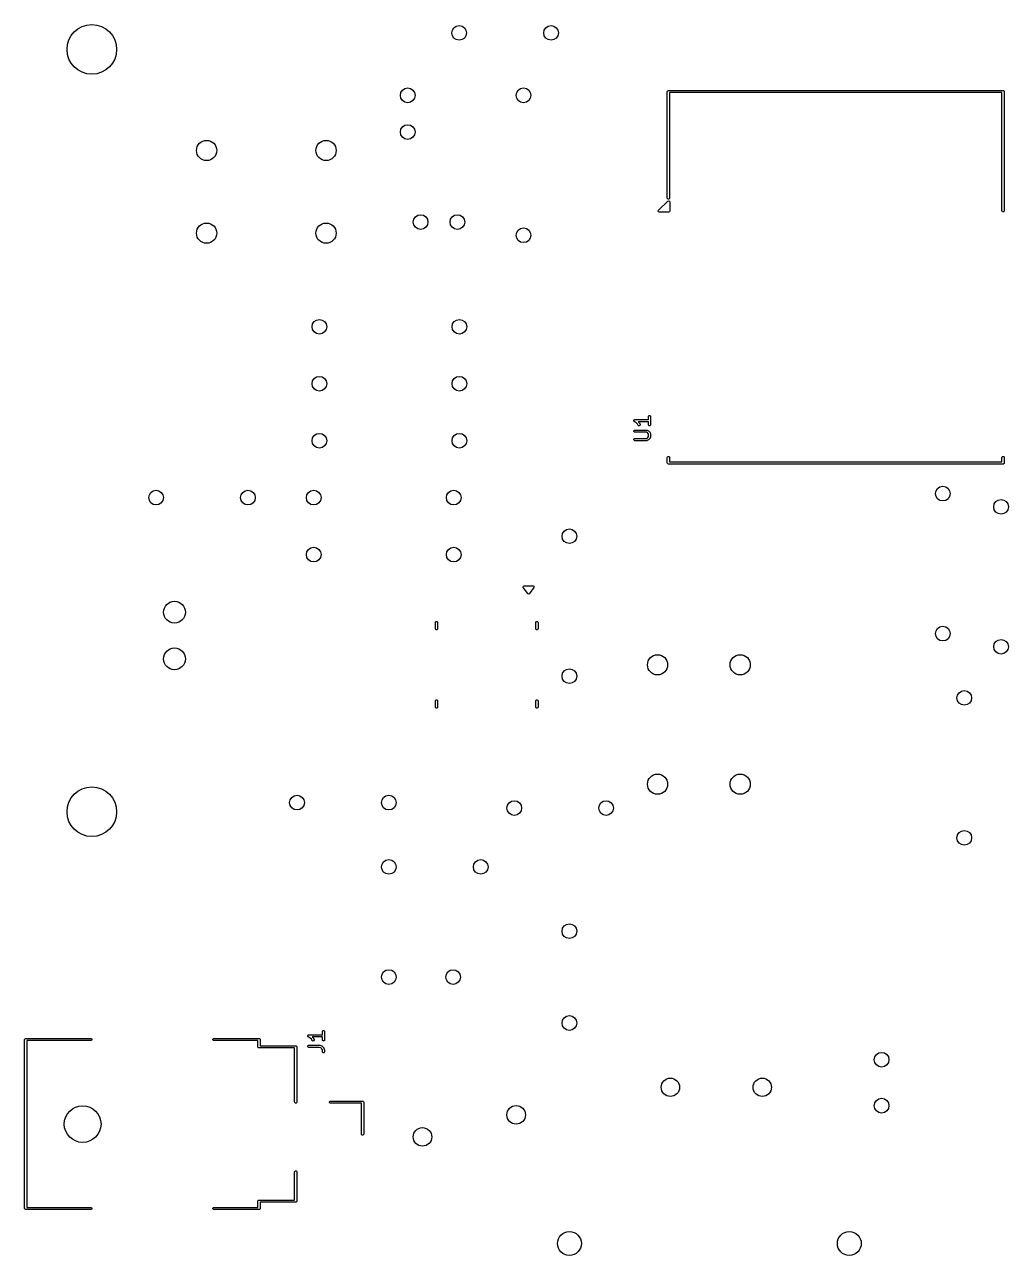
# Model space of a CAD drawing. Header units: millimetres. Extents: x 99.8 to 190.8, y -170.3 to -102.2.
# Drawn here: x 99.8 to 153.4, y -169.2 to -102.2 of the extents above; entities that cross this region are included whole.
import ezdxf

# ---------------------------------------------------------------- set-up
doc = ezdxf.new("R2010")
doc.units = ezdxf.units.MM
doc.layers.add('F.Silkscreen', color=254, linetype='CONTINUOUS', true_color=0xebdbb2)

msp = doc.modelspace()

# ---------------------------------------------------------------- linework, layer by layer
at = {"layer": 'F.Silkscreen', "linetype": 'CONTINUOUS'}
for p, q in [((134.83, -105.79), (134.834567, -105.767039)), ((134.83, -111.6), (134.83, -105.79)), ((134.834567, -105.767039), (134.867039, -105.734567)), ((134.867039, -105.734567), (134.89, -105.73)), ((134.89, -105.73), (153.11, -105.73)), ((153.05, -105.85), (134.95, -105.85)), ((134.95, -105.85), (134.95, -111.6)), ((153.05, -112.29), (153.05, -105.85)), ((153.11, -105.73), (153.132961, -105.734567)), ((153.132961, -105.734567), (153.165433, -105.767039)), ((153.165433, -105.767039), (153.17, -105.79)), ((153.17, -105.79), (153.17, -112.29)), ((134.357574, -112.257574), (134.857574, -111.757574)), ((134.834567, -111.622961), (134.83, -111.6)), ((134.867039, -111.655433), (134.834567, -111.622961)), ((134.857574, -111.757574), (134.9, -111.74)), ((134.912961, -111.655433), (134.867039, -111.655433)), ((134.9, -111.74), (134.942426, -111.757574)), ((134.945433, -111.622961), (134.912961, -111.655433)), ((134.942426, -111.757574), (134.96, -111.8)), ((134.95, -111.6), (134.945433, -111.622961)), ((134.96, -111.8), (134.96, -112.3)), ((134.34, -112.3), (134.357574, -112.257574)), ((134.357574, -112.342426), (134.34, -112.3)), ((134.4, -112.36), (134.357574, -112.342426)), ((134.9, -112.36), (134.4, -112.36)), ((134.942426, -112.342426), (134.9, -112.36)), ((134.96, -112.3), (134.942426, -112.342426)), ((153.054567, -112.312961), (153.05, -112.29)), ((153.087039, -112.345433), (153.054567, -112.312961)), ((153.132961, -112.345433), (153.087039, -112.345433)), ((153.165433, -112.312961), (153.132961, -112.345433)), ((153.17, -112.29), (153.165433, -112.312961)), ((133.004996, -123.699308), (133.008422, -123.694168)), ((133.008422, -123.716439), (133.004996, -123.699308)), ((133.008422, -123.687991), (133.020777, -123.675635)), ((133.008422, -123.694168), (133.008422, -123.687991)), ((133.008422, -123.733913), (133.008422, -123.716439)), ((133.012789, -123.73828), (133.008422, -123.733913)), ((133.014001, -123.744338), (133.012789, -123.73828)), ((133.030573, -123.760875), (133.014001, -123.744338)), ((133.020777, -123.675635), (133.030469, -123.661098)), ((133.030469, -123.661098), (133.036526, -123.659886)), ((133.139914, -123.833769), (133.030573, -123.760875)), ((133.036526, -123.659886), (133.040894, -123.655519)), ((133.040894, -123.655519), (133.063855, -123.650952)), ((133.063855, -123.650952), (133.803855, -123.650952)), ((133.205018, -123.898874), (133.139914, -123.833769)), ((133.23876, -123.966357), (133.205018, -123.898874)), ((133.803855, -123.770952), (133.246802, -123.770952)), ((133.246802, -123.770952), (133.296757, -123.820907)), ((133.296757, -123.820907), (133.302094, -123.828894)), ((133.302094, -123.828894), (133.307997, -123.8365)), ((133.307997, -123.8365), (133.346092, -123.912692)), ((133.352275, -123.935271), (133.337753, -123.978837)), ((133.346092, -123.912692), (133.352275, -123.935271)), ((133.803855, -123.482381), (133.808422, -123.45942)), ((133.803855, -123.650952), (133.803855, -123.482381)), ((133.803855, -123.939524), (133.803855, -123.770952)), ((133.808422, -123.962485), (133.803855, -123.939524)), ((133.808422, -123.45942), (133.840894, -123.426948)), ((133.840894, -123.426948), (133.886816, -123.426948)), ((133.886816, -123.426948), (133.919288, -123.45942)), ((133.919288, -123.45942), (133.923855, -123.482381)), ((133.923855, -123.939524), (133.919288, -123.962485)), ((133.923855, -123.482381), (133.923855, -123.939524)), ((133.008422, -124.259419), (133.040894, -124.226947)), ((133.008422, -124.305341), (133.008422, -124.259419)), ((133.040894, -124.337813), (133.008422, -124.305341)), ((133.040894, -124.226947), (133.063855, -124.22238)), ((133.063855, -124.34238), (133.040894, -124.337813)), ((133.063855, -124.22238), (133.711474, -124.22238)), ((133.697311, -124.34238), (133.063855, -124.34238)), ((133.253113, -123.984851), (133.23876, -123.966357)), ((133.296679, -123.999373), (133.253113, -123.984851)), ((133.337753, -123.978837), (133.296679, -123.999373)), ((133.752122, -124.369786), (133.697311, -124.34238)), ((133.711474, -124.22238), (133.714421, -124.222966)), ((133.714421, -124.222966), (133.715728, -124.222531)), ((133.715728, -124.222531), (133.724998, -124.22507)), ((133.724998, -124.22507), (133.734435, -124.226947)), ((133.734435, -124.226947), (133.735409, -124.227921)), ((133.735409, -124.227921), (133.738307, -124.228715)), ((133.738307, -124.228715), (133.814497, -124.26681)), ((133.776448, -124.394112), (133.752122, -124.369786)), ((133.803855, -124.448926), (133.776448, -124.394112)), ((133.776448, -124.627791), (133.803855, -124.572977)), ((133.803855, -124.572977), (133.803855, -124.448926)), ((133.840894, -123.994957), (133.808422, -123.962485)), ((133.814497, -124.26681), (133.822095, -124.272707)), ((133.822095, -124.272707), (133.83009, -124.278049)), ((133.83009, -124.278049), (133.868186, -124.316144)), ((133.886816, -123.994957), (133.840894, -123.994957)), ((133.868186, -124.316144), (133.87353, -124.324142)), ((133.87353, -124.324142), (133.879426, -124.331738)), ((133.879426, -124.331738), (133.917521, -124.407928)), ((133.917521, -124.613974), (133.879426, -124.690166)), ((133.919288, -123.962485), (133.886816, -123.994957)), ((133.917521, -124.407928), (133.918314, -124.410826)), ((133.918314, -124.611076), (133.917521, -124.613974)), ((133.918314, -124.410826), (133.919288, -124.4118)), ((133.919288, -124.610103), (133.918314, -124.611076)), ((133.919288, -124.4118), (133.921164, -124.421232)), ((133.921164, -124.600668), (133.919288, -124.610103)), ((133.921164, -124.421232), (133.923704, -124.430508)), ((133.923704, -124.591395), (133.921164, -124.600668)), ((133.923704, -124.430508), (133.923268, -124.431813)), ((133.923268, -124.431813), (133.923855, -124.434761)), ((133.923855, -124.587142), (133.923268, -124.590089)), ((133.923268, -124.590089), (133.923704, -124.591395)), ((133.923855, -124.434761), (133.923855, -124.587142)), ((133.008422, -124.716562), (133.040894, -124.68409)), ((133.008422, -124.762484), (133.008422, -124.716562)), ((133.040894, -124.794956), (133.008422, -124.762484)), ((133.040894, -124.68409), (133.063855, -124.679523)), ((133.063855, -124.799523), (133.040894, -124.794956)), ((133.063855, -124.679523), (133.697309, -124.679523)), ((133.711474, -124.799523), (133.063855, -124.799523)), ((133.697309, -124.679523), (133.752123, -124.652115)), ((133.714421, -124.798936), (133.711474, -124.799523)), ((133.715727, -124.799372), (133.714421, -124.798936)), ((133.725002, -124.796832), (133.715727, -124.799372)), ((133.734435, -124.794956), (133.725002, -124.796832)), ((133.735408, -124.793982), (133.734435, -124.794956)), ((133.738307, -124.793189), (133.735408, -124.793982)), ((133.814497, -124.755094), (133.738307, -124.793189)), ((133.752123, -124.652115), (133.776448, -124.627791)), ((133.822095, -124.749196), (133.814497, -124.755094)), ((133.83009, -124.743855), (133.822095, -124.749196)), ((133.868186, -124.70576), (133.83009, -124.743855)), ((133.873528, -124.697765), (133.868186, -124.70576)), ((133.879426, -124.690166), (133.873528, -124.697765)), ((134.83, -125.71), (134.834567, -125.687039)), ((134.83, -126.01), (134.83, -125.71)), ((134.834567, -125.687039), (134.867039, -125.654567)), ((134.867039, -125.654567), (134.912961, -125.654567)), ((134.912961, -125.654567), (134.945433, -125.687039)), ((134.945433, -125.687039), (134.95, -125.71)), ((134.95, -125.71), (134.95, -125.95)), ((134.95, -125.95), (153.05, -125.95)), ((153.05, -125.71), (153.054567, -125.687039)), ((153.05, -125.95), (153.05, -125.71)), ((153.054567, -125.687039), (153.087039, -125.654567)), ((153.087039, -125.654567), (153.132961, -125.654567)), ((153.132961, -125.654567), (153.165433, -125.687039)), ((153.165433, -125.687039), (153.17, -125.71)), ((153.17, -125.71), (153.17, -126.01)), ((134.834567, -126.032961), (134.83, -126.01)), ((134.867039, -126.065433), (134.834567, -126.032961)), ((134.89, -126.07), (134.867039, -126.065433)), ((153.11, -126.07), (134.89, -126.07)), ((153.132961, -126.065433), (153.11, -126.07)), ((153.165433, -126.032961), (153.132961, -126.065433)), ((153.17, -126.01), (153.165433, -126.032961)), ((126.980734, -132.750642), (127.00471, -132.711476)), ((126.991476, -132.79529), (126.980734, -132.750642)), ((127.231476, -133.12529), (126.991476, -132.79529)), ((127.00471, -132.711476), (127.04, -132.7)), ((127.04, -132.7), (127.52, -132.7)), ((127.24471, -133.138524), (127.231476, -133.12529)), ((127.289358, -133.149266), (127.24471, -133.138524)), ((127.328524, -133.12529), (127.289358, -133.149266)), ((127.568524, -132.79529), (127.328524, -133.12529)), ((127.52, -132.7), (127.562426, -132.717574)), ((127.562426, -132.717574), (127.58, -132.76)), ((127.58, -132.76), (127.568524, -132.79529)), ((122.205, -134.69), (122.209567, -134.667039)), ((122.209567, -134.667039), (122.242039, -134.634567)), ((122.242039, -134.634567), (122.287961, -134.634567)), ((122.287961, -134.634567), (122.320433, -134.667039)), ((122.320433, -134.667039), (122.325, -134.69)), ((127.675, -134.69), (127.679567, -134.667039)), ((127.679567, -134.667039), (127.712039, -134.634567)), ((127.712039, -134.634567), (127.757961, -134.634567)), ((127.757961, -134.634567), (127.790433, -134.667039)), ((127.790433, -134.667039), (127.795, -134.69)), ((122.205, -135.04), (122.205, -134.69)), ((122.209567, -135.062961), (122.205, -135.04)), ((122.242039, -135.095433), (122.209567, -135.062961)), ((122.287961, -135.095433), (122.242039, -135.095433)), ((122.320433, -135.062961), (122.287961, -135.095433)), ((122.325, -135.04), (122.320433, -135.062961)), ((122.325, -134.69), (122.325, -135.04)), ((127.675, -135.04), (127.675, -134.69)), ((127.679567, -135.062961), (127.675, -135.04)), ((127.712039, -135.095433), (127.679567, -135.062961)), ((127.757961, -135.095433), (127.712039, -135.095433)), ((127.790433, -135.062961), (127.757961, -135.095433)), ((127.795, -135.04), (127.790433, -135.062961)), ((127.795, -134.69), (127.795, -135.04)), ((122.205, -138.96), (122.209567, -138.937039)), ((122.205, -139.31), (122.205, -138.96)), ((122.209567, -139.332961), (122.205, -139.31)), ((122.209567, -138.937039), (122.242039, -138.904567)), ((122.242039, -139.365433), (122.209567, -139.332961)), ((122.242039, -138.904567), (122.287961, -138.904567)), ((122.287961, -138.904567), (122.320433, -138.937039)), ((122.320433, -139.332961), (122.287961, -139.365433)), ((122.320433, -138.937039), (122.325, -138.96)), ((122.325, -139.31), (122.320433, -139.332961)), ((122.325, -138.96), (122.325, -139.31)), ((127.675, -138.96), (127.679567, -138.937039)), ((127.675, -139.31), (127.675, -138.96)), ((127.679567, -139.332961), (127.675, -139.31)), ((127.679567, -138.937039), (127.712039, -138.904567)), ((127.712039, -139.365433), (127.679567, -139.332961)), ((127.712039, -138.904567), (127.757961, -138.904567)), ((127.757961, -138.904567), (127.790433, -138.937039)), ((127.790433, -139.332961), (127.757961, -139.365433)), ((127.790433, -138.937039), (127.795, -138.96)), ((127.795, -139.31), (127.790433, -139.332961)), ((127.795, -138.96), (127.795, -139.31)), ((122.287961, -139.365433), (122.242039, -139.365433)), ((127.757961, -139.365433), (127.712039, -139.365433)), ((99.84, -157.4), (99.844567, -157.377039)), ((99.84, -166.6), (99.84, -157.4)), ((99.844567, -157.377039), (99.877039, -157.344567)), ((99.877039, -157.344567), (99.9, -157.34)), ((99.9, -157.34), (103.45, -157.34)), ((103.45, -157.34), (103.472961, -157.344567)), ((103.472961, -157.344567), (103.505433, -157.377039)), ((103.505433, -157.422961), (103.472961, -157.455433)), ((103.505433, -157.377039), (103.505433, -157.422961)), ((110.094567, -157.377039), (110.127039, -157.344567)), ((110.094567, -157.422961), (110.094567, -157.377039)), ((110.127039, -157.455433), (110.094567, -157.422961)), ((110.127039, -157.344567), (110.15, -157.34)), ((110.15, -157.34), (112.6, -157.34)), ((112.6, -157.34), (112.622961, -157.344567)), ((112.622961, -157.344567), (112.655433, -157.377039)), ((112.655433, -157.377039), (112.66, -157.4)), ((112.66, -157.4), (112.66, -157.74)), ((115.254996, -157.183593), (115.258422, -157.178453)), ((115.258422, -157.200724), (115.254996, -157.183593)), ((115.258422, -157.172276), (115.270777, -157.15992)), ((115.258422, -157.178453), (115.258422, -157.172276)), ((115.258422, -157.218198), (115.258422, -157.200724)), ((115.262789, -157.222565), (115.258422, -157.218198)), ((115.264001, -157.228623), (115.262789, -157.222565)), ((115.280573, -157.24516), (115.264001, -157.228623)), ((115.270777, -157.15992), (115.280469, -157.145383)), ((115.280469, -157.145383), (115.286526, -157.144171)), ((115.389914, -157.318054), (115.280573, -157.24516)), ((115.286526, -157.144171), (115.290894, -157.139804)), ((115.290894, -157.139804), (115.313855, -157.135237)), ((115.313855, -157.135237), (116.053855, -157.135237)), ((115.455018, -157.383159), (115.389914, -157.318054)), ((115.48876, -157.450642), (115.455018, -157.383159)), ((116.053855, -157.255237), (115.496802, -157.255237)), ((115.496802, -157.255237), (115.546757, -157.305192)), ((115.546757, -157.305192), (115.552094, -157.313179)), ((115.552094, -157.313179), (115.557997, -157.320785)), ((115.557997, -157.320785), (115.596092, -157.396977)), ((115.602275, -157.419556), (115.587753, -157.463122)), ((115.596092, -157.396977), (115.602275, -157.419556)), ((116.053855, -156.966666), (116.058422, -156.943705)), ((116.053855, -157.135237), (116.053855, -156.966666)), ((116.053855, -157.423809), (116.053855, -157.255237)), ((116.058422, -157.44677), (116.053855, -157.423809)), ((116.058422, -156.943705), (116.090894, -156.911233)), ((116.090894, -157.479242), (116.058422, -157.44677)), ((116.090894, -156.911233), (116.136816, -156.911233)), ((116.136816, -156.911233), (116.169288, -156.943705)), ((116.169288, -157.44677), (116.136816, -157.479242)), ((116.169288, -156.943705), (116.173855, -156.966666)), ((116.173855, -157.423809), (116.169288, -157.44677)), ((116.173855, -156.966666), (116.173855, -157.423809)), ((103.45, -157.46), (99.96, -157.46)), ((99.96, -157.46), (99.96, -166.54)), ((103.472961, -157.455433), (103.45, -157.46)), ((110.15, -157.46), (110.127039, -157.455433)), ((112.54, -157.46), (110.15, -157.46)), ((112.54, -157.8), (112.54, -157.46)), ((112.544567, -157.822961), (112.54, -157.8)), ((112.577039, -157.855433), (112.544567, -157.822961)), ((112.6, -157.86), (112.577039, -157.855433)), ((114.54, -157.86), (112.6, -157.86)), ((112.66, -157.74), (114.6, -157.74)), ((114.54, -160.8), (114.54, -157.86)), ((114.6, -157.74), (114.622961, -157.744567)), ((114.622961, -157.744567), (114.655433, -157.777039)), ((114.655433, -157.777039), (114.66, -157.8)), ((114.66, -157.8), (114.66, -160.8)), ((115.258422, -157.743705), (115.290894, -157.711233)), ((115.258422, -157.789627), (115.258422, -157.743705)), ((115.290894, -157.822099), (115.258422, -157.789627)), ((115.290894, -157.711233), (115.313855, -157.706666)), ((115.313855, -157.826666), (115.290894, -157.822099)), ((115.313855, -157.706666), (115.885283, -157.706666)), ((115.875546, -157.826666), (115.313855, -157.826666)), ((115.503113, -157.469136), (115.48876, -157.450642)), ((115.546679, -157.483658), (115.503113, -157.469136)), ((115.587753, -157.463122), (115.546679, -157.483658)), ((115.967158, -157.857203), (115.875546, -157.826666)), ((115.885283, -157.706666), (115.894716, -157.708542)), ((115.894716, -157.708542), (115.904257, -157.709745)), ((115.904257, -157.709745), (116.018543, -157.74784)), ((116.023317, -157.913362), (115.967158, -157.857203)), ((116.018543, -157.74784), (116.021153, -157.749328)), ((116.021153, -157.749328), (116.02253, -157.749328)), ((116.02253, -157.749328), (116.030519, -157.754666)), ((116.053855, -158.004974), (116.023317, -157.913362)), ((116.030519, -157.754666), (116.038881, -157.759433)), ((116.038881, -157.759433), (116.039497, -157.760666)), ((116.039497, -157.760666), (116.041995, -157.762335)), ((116.041995, -157.762335), (116.118186, -157.838525)), ((116.053855, -158.071428), (116.053855, -158.004974)), ((116.058422, -158.094389), (116.053855, -158.071428)), ((116.090894, -158.126861), (116.058422, -158.094389)), ((116.136816, -157.479242), (116.090894, -157.479242)), ((116.118186, -157.838525), (116.119856, -157.841024)), ((116.119856, -157.841024), (116.121087, -157.84164)), ((116.121087, -157.84164), (116.125848, -157.849992)), ((116.125848, -157.849992), (116.131193, -157.857991)), ((116.131193, -157.857991), (116.131193, -157.859367)), ((116.131193, -157.859367), (116.132681, -157.861978)), ((116.132681, -157.861978), (116.170776, -157.976263)), ((116.169288, -158.094389), (116.136816, -158.126861)), ((116.173855, -158.071428), (116.169288, -158.094389)), ((116.170776, -157.976263), (116.171978, -157.985803)), ((116.171978, -157.985803), (116.173855, -157.995237)), ((116.173855, -157.995237), (116.173855, -158.071428)), ((116.136816, -158.126861), (116.090894, -158.126861)), ((114.544567, -160.822961), (114.54, -160.8)), ((114.66, -160.8), (114.655433, -160.822961)), ((116.444567, -160.787039), (116.477039, -160.754567)), ((116.444567, -160.832961), (116.444567, -160.787039)), ((116.477039, -160.754567), (116.5, -160.75)), ((116.5, -160.75), (118.24, -160.75)), ((118.24, -160.75), (118.262961, -160.754567)), ((118.262961, -160.754567), (118.295433, -160.787039)), ((118.295433, -160.787039), (118.3, -160.81)), ((114.577039, -160.855433), (114.544567, -160.822961)), ((114.622961, -160.855433), (114.577039, -160.855433)), ((114.655433, -160.822961), (114.622961, -160.855433)), ((116.477039, -160.865433), (116.444567, -160.832961)), ((116.5, -160.87), (116.477039, -160.865433)), ((118.18, -160.87), (116.5, -160.87)), ((118.18, -162.55), (118.18, -160.87)), ((118.3, -160.81), (118.3, -162.55)), ((118.184567, -162.572961), (118.18, -162.55)), ((118.217039, -162.605433), (118.184567, -162.572961)), ((118.262961, -162.605433), (118.217039, -162.605433)), ((118.295433, -162.572961), (118.262961, -162.605433)), ((118.3, -162.55), (118.295433, -162.572961)), ((114.54, -164.6), (114.544567, -164.577039)), ((114.54, -166.14), (114.54, -164.6)), ((114.544567, -164.577039), (114.577039, -164.544567)), ((114.577039, -164.544567), (114.622961, -164.544567)), ((114.622961, -164.544567), (114.655433, -164.577039)), ((114.655433, -164.577039), (114.66, -164.6)), ((114.66, -164.6), (114.66, -166.2)), ((112.544567, -166.177039), (112.577039, -166.144567)), ((112.577039, -166.144567), (112.6, -166.14)), ((112.6, -166.14), (114.54, -166.14)), ((99.844567, -166.622961), (99.84, -166.6)), ((99.877039, -166.655433), (99.844567, -166.622961)), ((99.9, -166.66), (99.877039, -166.655433)), ((103.45, -166.66), (99.9, -166.66)), ((99.96, -166.54), (103.45, -166.54)), ((103.45, -166.54), (103.472961, -166.544567)), ((103.472961, -166.655433), (103.45, -166.66)), ((103.472961, -166.544567), (103.505433, -166.577039)), ((103.505433, -166.622961), (103.472961, -166.655433)), ((103.505433, -166.577039), (103.505433, -166.622961)), ((110.094567, -166.577039), (110.127039, -166.544567)), ((110.094567, -166.622961), (110.094567, -166.577039)), ((110.127039, -166.655433), (110.094567, -166.622961)), ((110.127039, -166.544567), (110.15, -166.54)), ((110.15, -166.66), (110.127039, -166.655433)), ((110.15, -166.54), (112.54, -166.54)), ((112.6, -166.66), (110.15, -166.66)), ((112.54, -166.2), (112.544567, -166.177039)), ((112.54, -166.54), (112.54, -166.2)), ((112.622961, -166.655433), (112.6, -166.66)), ((112.655433, -166.622961), (112.622961, -166.655433)), ((112.66, -166.6), (112.655433, -166.622961)), ((114.6, -166.26), (112.66, -166.26)), ((112.66, -166.26), (112.66, -166.6)), ((114.622961, -166.255433), (114.6, -166.26)), ((114.655433, -166.222961), (114.622961, -166.255433)), ((114.66, -166.2), (114.655433, -166.222961))]:
    msp.add_line(p, q, dxfattribs=at)
at = {"layer": 'F.Silkscreen'}
for centre, radius in [((103.5, -103.5), 1.35), ((103.5, -103.5), 1.349999), ((123.5, -102.6), 0.4), ((123.5, -102.6), 0.4), ((128.5, -102.6), 0.4), ((128.5, -102.6), 0.4), ((120.7, -106), 0.4), ((120.7, -106), 0.4), ((127, -106), 0.4), ((127, -106), 0.4), ((120.7, -108), 0.4), ((120.7, -108), 0.4), ((109.75, -109), 0.55), ((109.75, -109), 0.55), ((116.25, -109), 0.55), ((116.25, -109), 0.55), ((121.4, -112.9), 0.4), ((121.4, -112.9), 0.4), ((123.4, -112.9), 0.4), ((123.4, -112.9), 0.4), ((109.75, -113.5), 0.55), ((109.75, -113.5), 0.55), ((116.25, -113.5), 0.55), ((116.25, -113.5), 0.55), ((127, -113.62), 0.4), ((127, -113.62), 0.4), ((115.89, -118.6), 0.4), ((115.89, -118.6), 0.4), ((123.51, -118.6), 0.4), ((123.51, -118.6), 0.4), ((115.89, -121.7), 0.4), ((115.89, -121.7), 0.4), ((123.51, -121.7), 0.4), ((123.51, -121.7), 0.4), ((115.89, -124.8), 0.4), ((115.89, -124.8), 0.4), ((123.51, -124.8), 0.4), ((123.51, -124.8), 0.4), ((149.83, -127.68), 0.4), ((149.83, -127.68), 0.4), ((107, -127.9), 0.4), ((107, -127.9), 0.4), ((112, -127.9), 0.4), ((112, -127.9), 0.4), ((115.58, -127.9), 0.4), ((115.58, -127.9), 0.4), ((123.2, -127.9), 0.4), ((123.2, -127.9), 0.4), ((153, -128.4), 0.4), ((153, -128.4), 0.4), ((129.5, -130), 0.4), ((129.5, -130), 0.4), ((115.58, -131), 0.4), ((115.58, -131), 0.4), ((123.2, -131), 0.4), ((123.2, -131), 0.4), ((108, -134.14), 0.595), ((108, -134.14), 0.595), ((149.83, -135.3), 0.4), ((149.83, -135.3), 0.4), ((153, -136.02), 0.4), ((153, -136.02), 0.4), ((108, -136.68), 0.595), ((108, -136.68), 0.595), ((134.3, -137), 0.55), ((134.3, -137), 0.55), ((138.8, -137), 0.55), ((138.8, -137), 0.55), ((129.5, -137.62), 0.4), ((129.5, -137.62), 0.4), ((151, -138.8), 0.4), ((151, -138.8), 0.4), ((134.3, -143.5), 0.55), ((134.3, -143.5), 0.55), ((138.8, -143.5), 0.55), ((138.8, -143.5), 0.55), ((103.5, -145), 1.35), ((103.5, -145), 1.349999), ((114.67, -144.5), 0.4), ((114.67, -144.5), 0.4), ((119.67, -144.5), 0.4), ((119.67, -144.5), 0.4), ((126.5, -144.8), 0.4), ((126.5, -144.8), 0.4), ((131.5, -144.8), 0.4), ((131.5, -144.8), 0.4), ((151, -146.42), 0.4), ((151, -146.42), 0.4), ((119.67, -148), 0.4), ((119.67, -148), 0.4), ((124.67, -148), 0.4), ((124.67, -148), 0.4), ((129.5, -151.5), 0.4), ((129.5, -151.5), 0.4), ((119.67, -154), 0.4), ((119.67, -154), 0.4), ((123.17, -154), 0.4), ((123.17, -154), 0.4), ((129.5, -156.5), 0.4), ((129.5, -156.5), 0.4), ((146.5, -158.5), 0.4), ((146.5, -158.5), 0.4), ((135, -160), 0.5), ((135, -160), 0.5), ((140, -160), 0.5), ((140, -160), 0.5), ((146.5, -161), 0.4), ((146.5, -161), 0.4), ((103, -162), 1), ((103, -162), 0.999999), ((126.6, -161.5), 0.505), ((126.6, -161.5), 0.505), ((121.5, -162.7), 0.505), ((121.5, -162.7), 0.505), ((129.5, -168.5), 0.65), ((129.5, -168.5), 0.65), ((144.74, -168.5), 0.65), ((144.74, -168.5), 0.65)]:
    msp.add_circle(centre, radius, dxfattribs=at)

doc.saveas('drawing.dxf')
